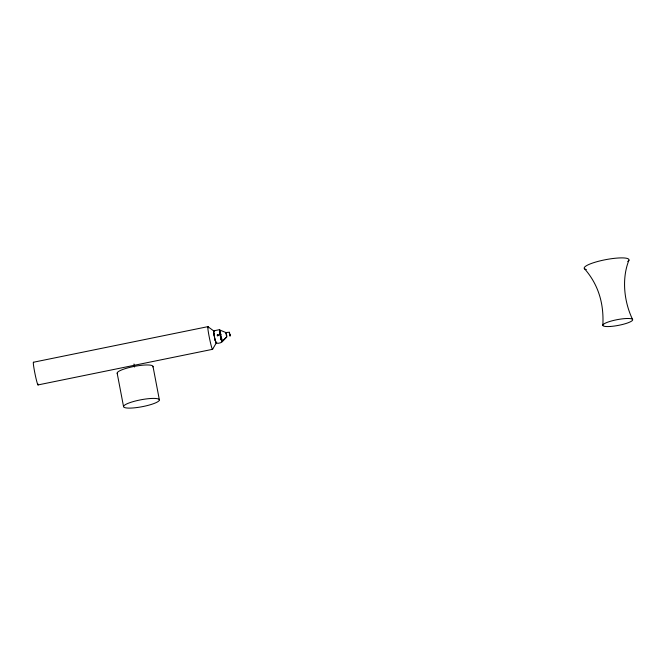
<?xml version="1.0" encoding="UTF-8"?>
<svg xmlns="http://www.w3.org/2000/svg" width="666" height="666" viewBox="0 0 666 666"><rect width="100%" height="100%" fill="white"/><g stroke="black" fill="none" stroke-linecap="round" stroke-linejoin="round"><path stroke-width="1" d="M221.212 338.07L221.137 337.287M226.307 333.45L226.806 335.864M602.838 325.299C604.029 303.921 598.609 284.74 584.315 268.498M226.065 333.325L225.791 332.492L226.656 336.913L222.377 341.308L226.706 336.913L226.615 335.997M230.053 335.972L229.753 333.957M226.706 336.913L222.394 341.308L219.455 329.678L219.713 332.334M221.886 340.06C223.967 343.373 215.409 343.939 216.192 342.74M222.419 341.283L222.436 340.726M628.92 260.215C621.378 279.071 624.275 302.256 632.534 319.372M212.571 349.275L216.766 342.141M216.142 343.206L215.201 340.151M33.4 362.254L207.875 326.656M213.62 330.869L219.472 329.67M226.656 332.567L228.371 332.217M38.054 384.923L212.529 349.325M215.992 342.507L215.276 340.459M220.138 331.385L220.113 330.161L225.774 332.492M207.975 326.698L214.619 331.601M213.811 331.593L213.886 333.591M221.17 338.128L220.896 337.279M221.961 342.008L220.97 338.678M218.781 335.165L217.549 335.997M230.003 335.972L229.579 334.157M220.171 330.194L220.413 330.752M213.878 331.343L213.578 330.902L213.928 333.907M220.013 331.268L219.58 330.269L219.672 332.034M220.429 333.957L220.554 335.339L220.255 333.949M221.22 339.635L221.87 341.417L221.811 339.935M220.945 337.995C221.378 339.685 220.563 336.422 220.896 337.762M221.054 339.011L221.179 339.702M215.118 339.818L215.243 340.542M220.554 333.916L220.671 334.407M220.887 338.328L221.004 338.977M215.035 339.477L215.151 340.176M220.579 334.024L220.746 334.74M229.637 333.641C228.879 330.927 230.178 337.237 229.778 334.332M220.904 338.594L220.721 337.595M215.06 339.785L214.785 338.378M220.812 338.195L220.637 337.212M214.96 339.385L214.702 337.995M220.729 333.907L220.821 334.332M229.67 333.541L229.262 332.076L229.545 333.974M220.554 336.821L220.629 337.354M220.529 336.921L220.388 336.03M214.677 338.12L214.535 337.221M220.438 336.488L220.088 334.732M214.585 337.679L214.41 336.805M214.46 336.83L214.236 335.93M220.388 335.431L220.188 334.39M220.221 335.231L220.005 334.299M214.385 336.438L214.152 335.498M152.997 366.417L159.374 399.858A18.232 3.513 -10.8 0 1 133 407.958A18.232 3.513 -10.8 0 1 132.018 401.956A18.232 3.513 -10.8 0 1 159.374 399.858M133.974 364.002L134.549 367.024M117.174 373.218L123.56 406.66M220.071 334.449L219.855 333.466M214.236 335.672L214.002 334.665M220.271 334.832L220.096 333.841M220.005 334.066L219.788 333.067M214.169 335.298L213.811 333.508M221.254 337.296L221.437 338.428L221.345 337.845M219.722 332.684L219.88 333.333M213.869 333.874L214.044 334.573M219.663 332.309L219.822 332.983M219.614 331.959L219.763 332.65M212.621 348.443A11.572 0.749 78.5 0 1 209.357 337.604A11.572 0.749 78.5 0 1 208.491 327.855M38.153 384.082A11.572 0.749 78.5 0 1 35.123 374.375A11.572 0.749 78.5 0 1 33.691 362.604M117.441 373.676A18.232 3.513 -10.8 0 1 134.515 366.35A18.232 3.513 -10.8 0 1 152.897 366.949M627.738 261.547A22.786 4.387 -10.8 0 0 628.987 259.765L628.762 259.257A22.786 4.387 -10.8 0 0 600.074 260.881A22.786 4.387 -10.8 0 0 586.363 269.58M217.191 335.181C218.281 335.955 218.939 333.283 217.191 335.14M610.472 326.457A15.193 2.922 -10.8 0 0 632.7 319.747A15.193 2.922 -10.8 0 0 610.131 321.37A15.193 2.922 -10.8 0 0 610.472 326.457"/></g></svg>
